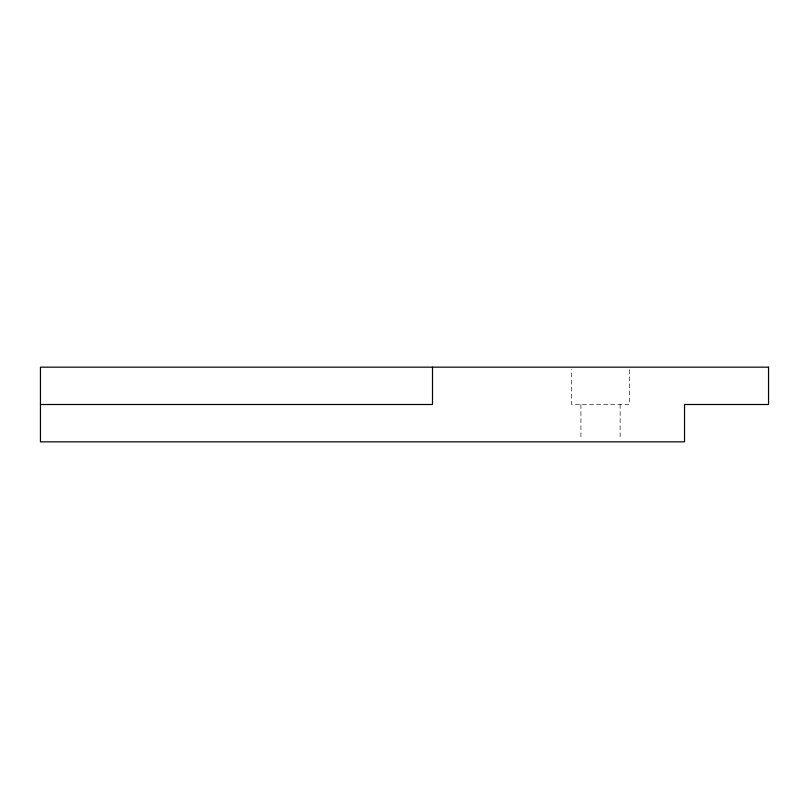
<?xml version="1.0" encoding="UTF-8"?>
<svg xmlns="http://www.w3.org/2000/svg" width="809" height="809" viewBox="0 0 809 809"><rect width="100%" height="100%" fill="white"/><g stroke="black" fill="none" stroke-linecap="round" stroke-linejoin="round"><path stroke-width="0.61" stroke-dasharray="4.04 3.03" d="M629.463 369.652L629.463 404.5L571.589 404.5L571.589 369.652M620.129 404.5L620.129 439.348M580.923 404.5L580.923 439.348"/><path stroke-width="1.21" d="M40.45 404.5L432.502 404.5L432.502 367.165M768.55 367.165L40.45 367.165L40.45 441.835L684.535 441.835L684.535 404.5L768.55 404.5L768.55 367.165"/></g></svg>
